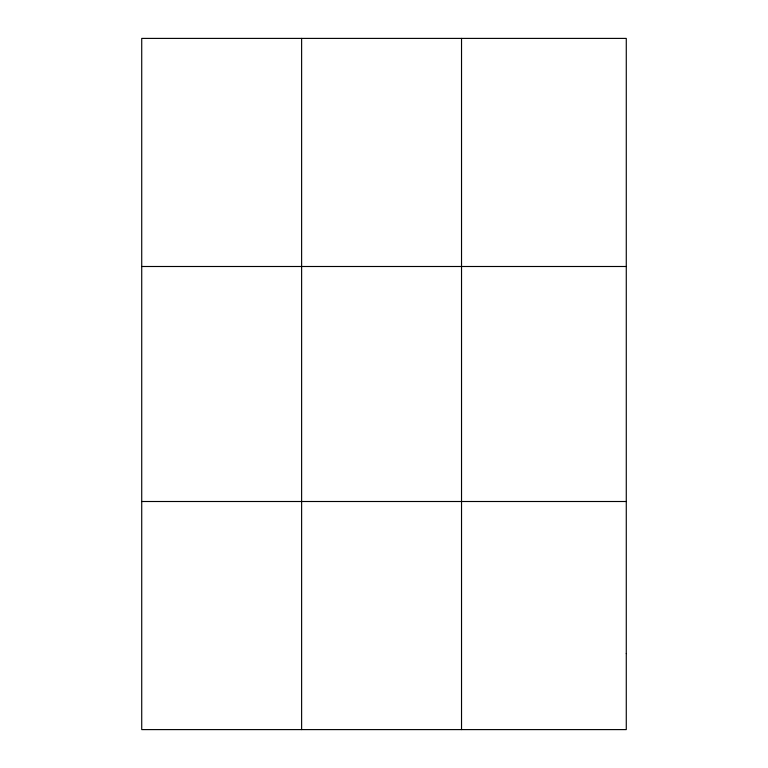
<?xml version="1.0" encoding="UTF-8"?>
<svg xmlns="http://www.w3.org/2000/svg" width="768" height="768" viewBox="0 0 768 768"><rect width="100%" height="100%" fill="white"/><g stroke="black" fill="none" stroke-linecap="round" stroke-linejoin="round"><path stroke-width="1.15" d="M301.622 38.4L301.622 729.6M461.53 38.4L461.53 729.6M141.725 266.496L626.275 266.496M141.725 501.504L626.275 501.504M626.275 653.568L626.275 729.6L141.725 729.6L141.725 38.4L626.275 38.4L626.275 653.568"/></g></svg>
